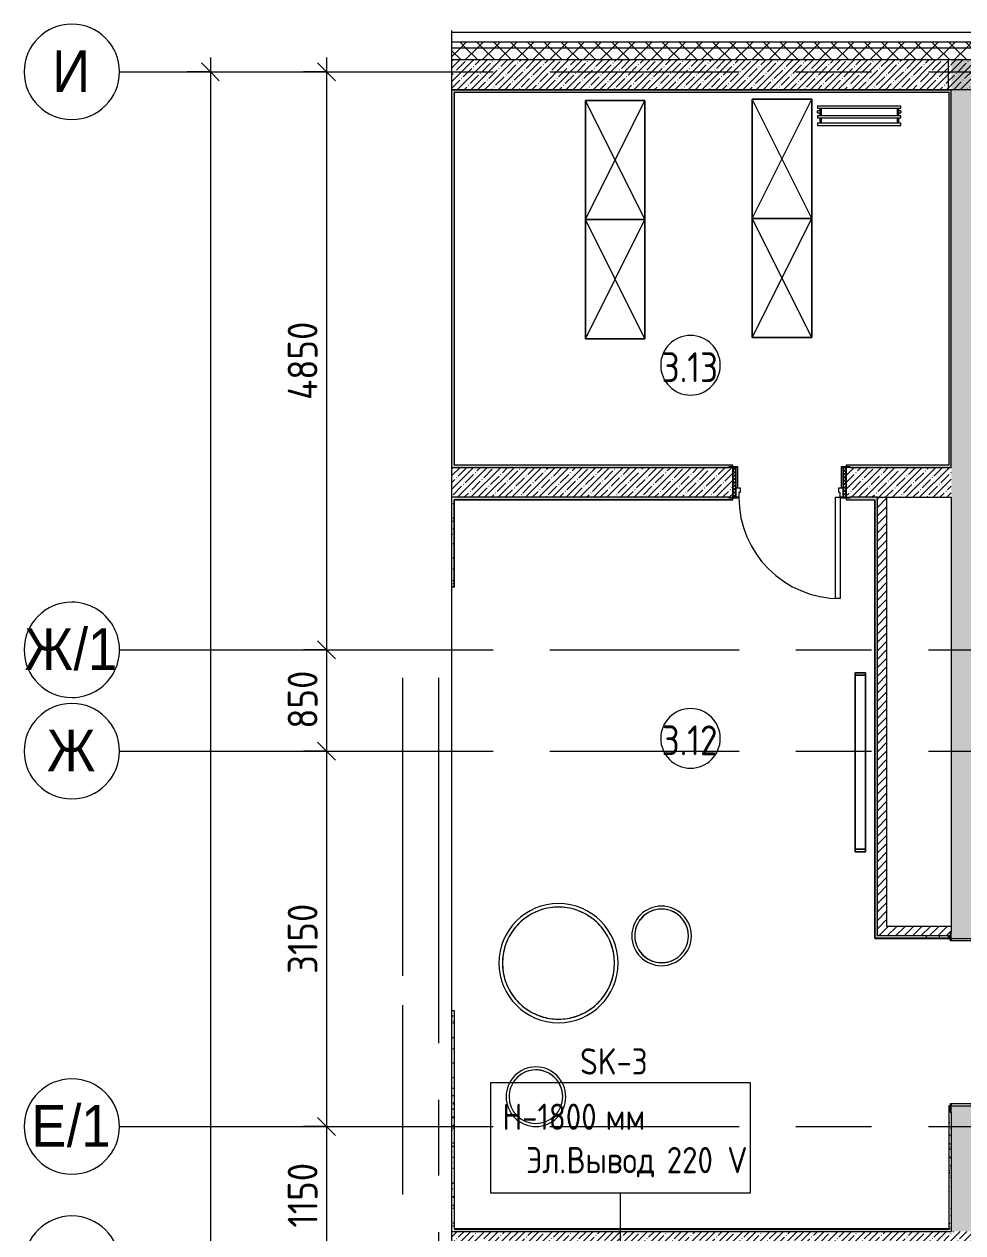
# Model space of a CAD drawing. Header units: millimetres. Extents: x 81382 to 274764, y -8553 to 29000.
# Drawn here: x 81382 to 89257, y 17258 to 27400 of the extents above; entities that cross this region are included whole.
import ezdxf

# ---------------------------------------------------------------- set-up
doc = ezdxf.new("R2010")
doc.units = ezdxf.units.MM
doc.linetypes.add('Осевая', pattern=[3175, 635, -476.25, 1587.5, -476.25])
for name, color, linetype, lineweight in [('A-ANNO-DIMS', 7, 'Continuous', 9), ('A-ANNO-DIMS-100', 7, 'Continuous', 9), ('A-AREA-IDEN', 7, 'Continuous', 9), ('A-DETL-GENF', 7, 'Continuous', 9), ('A-DOOR', 7, 'Continuous', 9), ('A-DOOR-1', 7, 'Continuous', 13), ('A-DOOR-FRAM', 7, 'Continuous', 13), ('A-DOOR-FRAM-1', 7, 'Continuous', 9), ('A-WALL', 7, 'Continuous', 9), ('E-ELEC-FIXT-IDEN', 7, 'Continuous', 9), ('I-FURN', 7, 'Continuous', 9), ('I-WALL', 7, 'Continuous', 9), ('M-EQPM', 7, 'Continuous', 9), ('Оси', 7, 'Continuous', 9), ('Оси-1', 7, 'Continuous', 20), ('Оси-2', 7, 'Осевая', 9)]:
    doc.layers.add(name, color=color, linetype=linetype, lineweight=lineweight)
for name, color, linetype, lineweight, true_color in [('A-WALL-1', 7, 'Continuous', 9, 0x3c3c3c), ('A-WALL-FNSH-1', 7, 'Continuous', 9, 0x3c3c3c), ('I-FURN-1', 7, 'Continuous', 9, 0xf0f0f0)]:
    doc.layers.add(name, color=color, linetype=linetype, lineweight=lineweight, true_color=true_color)
doc.styles.add('Arial', font='arial.ttf', dxfattribs={"width": 0.9, "height": 350})
doc.styles.add('GOST Common', font='GOST_Common.ttf', dxfattribs={"width": 0.9, "height": 250})
doc.styles.add('GOST Common_1', font='GOST_Common.ttf', dxfattribs={"width": 0.9, "height": 220})
doc.styles.add('ISOCPEUR', font='isocpeur.ttf', dxfattribs={"width": 0.9, "height": 250})
doc.dimstyles.new('ISO-2_5_0_9К_БОЛЬШОЙ', dxfattribs={"dimscale": 304.8, "dimtxt": 248.995294, "dimasz": 0.492126, "dimexe": 0.393701, "dimexo": 0.984252, "dimgap": 0, "dimtad": 1, "dimdec": 0, "dimrnd": 10, "dimzin": 0, "dimdsep": 46, "dimtxsty": 'ISOCPEUR', "dimblk1": 'OBLIQUE', "dimblk2": 'OBLIQUE', "dimsah": 1, "dimcen": 0.09, "dimdle": 0.393701, "dimazin": 0, "dimtfac": 1, "dimtdec": 4, "dimtix": 1, "dimtmove": 0, "dimatfit": 3, "dimfxl": 1, "dimtvp": 1, "dimtolj": 1, "dimtzin": 0, "dimarcsym": 2})
pattern_1 = [(45, (0, 0), (-70.71068, 70.71068), []), (135, (0, 0), (-70.71068, -70.71068), [])]
pattern_2 = [(45, (0, 0), (-57.024626, 57.024626), []), (45, (57.025, 0), (-57.024626, 57.024626), [100.806, -20.161, 3.353, -16.808])]
pattern_3 = [(45, (0, 0), (-35.35534, 35.35534), [])]
pattern_4 = [(0, (0, 0), (121.92, 30.48), [10.058, -81.382, 10.058, -81.382, -487.68]), (0, (0, 0), (121.92, 30.48), [-182.88, 10.058, -172.822, 10.058, -81.382, -213.36]), (0, (0, 0), (121.92, 30.48), [-457.2, 10.058, -50.902, 10.058, -142.342]), (120, (45.72, 15.24), (-87.356454, 90.345817), [10.058, -81.382, 10.058, -81.382, -487.68]), (120, (45.72, 15.24), (-87.356454, 90.345817), [-182.88, 10.058, -172.822, 10.058, -81.382, -213.36]), (120, (45.72, 15.24), (-87.356454, 90.345817), [-457.2, 10.058, -50.902, 10.058, -142.342]), (240, (60.96, 76.2), (-34.563546, -120.825817), [10.058, -81.382, 10.058, -81.382, -487.68]), (240, (60.96, 76.2), (-34.563546, -120.825817), [-182.88, 10.058, -172.822, 10.058, -81.382, -213.36]), (240, (60.96, 76.2), (-34.563546, -120.825817), [-457.2, 10.058, -50.902, 10.058, -142.342])]

# ---------------------------------------------------------------- blocks, each defined once
blk = doc.blocks.new('110_Дверь_СКБ_2Ст - Д-1_л_Лестничная клетка EIS60 2-32359692-План размещения напольных электротехнических лючков и розеток 3 этажа в осях 23-33')
at = {"layer": 'A-DOOR'}
for centre, radius, start, end in [((662.5, 125), 900, 90, 180), ((-637.5, 125), 400, 360, 90)]:
    blk.add_arc(centre, radius, start, end, dxfattribs=at)
at = {"layer": 'A-DOOR-1'}
for p, q in [((662.5, 1025), (612.5, 1025)), ((612.5, 1025), (612.5, 125)), ((662.5, 125), (662.5, 1025)), ((-637.5, 525), (-637.5, 125)), ((-587.5, 525), (-637.5, 525)), ((-587.5, 125), (-587.5, 525)), ((-637.5, 125), (-587.5, 125)), ((612.5, 125), (662.5, 125))]:
    blk.add_line(p, q, dxfattribs=at)
at = {"layer": 'A-DOOR-FRAM'}
for p, q in [((-672.5, 133), (-742.5, 133)), ((-742.5, 133), (-742.5, 125)), ((-742.5, 125), (-672.5, 125)), ((-637.5, 125), (-687.5, 125)), ((-687.5, 125), (-687.5, 45)), ((-672.5, 125), (-672.5, 133)), ((-637.5, 75), (-637.5, 125)), ((662.5, 125), (662.5, 75)), ((712.5, 125), (662.5, 125)), ((767.5, 133), (697.5, 133)), ((697.5, 133), (697.5, 125)), ((697.5, 125), (767.5, 125)), ((712.5, 45), (712.5, 125)), ((767.5, 125), (767.5, 133)), ((-687.5, 45), (-627.5, 45)), ((-672.5, 45), (-687.5, 45)), ((-687.5, 45), (-687.5, -125)), ((-672.5, -125), (-672.5, 45)), ((-627.5, 75), (-637.5, 75)), ((-627.5, 45), (-627.5, 75)), ((662.5, 75), (652.5, 75)), ((652.5, 75), (652.5, 45)), ((652.5, 45), (712.5, 45)), ((712.5, 45), (697.5, 45)), ((697.5, 45), (697.5, -125)), ((712.5, -125), (712.5, 45)), ((-672.5, -125), (-742.5, -125)), ((-742.5, -125), (-742.5, -133)), ((-742.5, -133), (-672.5, -133)), ((-687.5, -125), (-672.5, -125)), ((-672.5, -133), (-672.5, -125)), ((697.5, -125), (712.5, -125)), ((767.5, -125), (697.5, -125)), ((697.5, -125), (697.5, -133)), ((697.5, -133), (767.5, -133)), ((767.5, -133), (767.5, -125))]:
    blk.add_line(p, q, dxfattribs=at)
blk = doc.blocks.new('ПУФ1 - 1_53а-27000916-План размещения напольных электротехнических лючков и розеток 3 этажа в осях 23-33')
at = {"layer": 'I-FURN-1'}
for radius, start, end in [(250, 360, 180), (250, 0, 180), (225, 360, 141.0212), (225, 102.8571, 141.0212), (225, 51.4286, 102.8571), (225, 141.4286, 180), (225, 141.4286, 154.2857), (225, 0, 51.4286), (250, 180, 360), (225, 167.1429, 180), (225, 180, 301.0917), (225, 180, 231.4286), (225, 154.2857, 167.1429), (225, 301.3363, 360), (225, 301.3363, 360), (250, 180, 360), (225, 231.4286, 301.0917)]:
    blk.add_arc((0, 0), radius, start, end, dxfattribs=at)
blk = doc.blocks.new('ПУФ1 - 1_53б-32041660-План размещения напольных электротехнических лючков и розеток 3 этажа в осях 23-33')
at = {"layer": 'I-FURN-1'}
for radius, start, end in [(250, 360, 180), (250, 0, 180), (225, 360, 141.0212), (225, 51.4286, 141.0212), (225, 141.4286, 180), (225, 141.4286, 180), (225, 25.7143, 51.4286), (250, 180, 360), (225, 180, 360), (225, 180, 360), (225, 0, 25.7143), (250, 180, 360)]:
    blk.add_arc((0, 0), radius, start, end, dxfattribs=at)
blk = doc.blocks.new('Шкаф параметрический - 1_239-26543841-План размещения напольных электротехнических лючков и розеток 3 этажа в осях 23-33')
at = {"layer": 'I-FURN-1'}
for p, q in [((0, 0), (1000, 500)), ((0, 500), (1000, 0)), ((1000, 500), (0, 500)), ((0, 500), (0, 0)), ((0, 0), (0, 500)), ((0, 500), (1000, 500)), ((1000, 0), (1000, 500)), ((1000, 500), (1000, 0)), ((0, 0), (1000, 0)), ((1000, 0), (0, 0))]:
    blk.add_line(p, q, dxfattribs=at)
blk = doc.blocks.new('Зеркало обычное - 1_24а-26543855-План размещения напольных электротехнических лючков и розеток 3 этажа в осях 23-33')
at = {"layer": 'I-FURN'}
h = blk.add_hatch(dxfattribs=at)
h.set_pattern_fill('FP_38', color=256, style=0, pattern_type=2)
h.set_pattern_definition([(45, (50, 50), (-200, 0), [141.42, -141.42]), (45, (100, 50), (-200, 0), [70.71, -212.132]), (45, (50, 100), (-200, 0), [70.71, -212.132])])
h.paths.add_polyline_path([(-730, -26), (730, -26), (730, 60), (-730, 60)])
at = {"layer": 'I-FURN-1'}
for p, q in [((750, 60), (-750, 60)), ((-750, 60), (-750, -26)), ((-750, -26), (-750, 60)), ((-750, 60), (-730, 60)), ((730, 60), (-730, 60)), ((-730, 60), (-730, -26)), ((-730, -26), (-730, 60)), ((-730, 60), (730, 60)), ((-730, 60), (730, 60)), ((730, 60), (-730, 60)), ((-730, 60), (730, 60)), ((-730, -26), (-730, 60)), ((-730, -26), (-730, 60)), ((730, -26), (730, 60)), ((730, 60), (730, -26)), ((730, 60), (750, 60)), ((730, 60), (730, -26)), ((730, -26), (730, 60)), ((750, -26), (750, 60)), ((750, 60), (750, -26)), ((-750, -26), (750, -26)), ((-730, -26), (-750, -26)), ((-730, -26), (730, -26)), ((730, -26), (-730, -26)), ((730, -26), (-730, -26)), ((-730, -26), (730, -26)), ((730, -26), (-730, -26)), ((750, -26), (730, -26))]:
    blk.add_line(p, q, dxfattribs=at)
blk = doc.blocks.new('radiator_prado_classic_z_tip_30_po exemplyaru - Classic Z Тип 30-500-30677900-План размещения напольных электротехнических лючков и розеток 3 этажа в осях 23-33')
at = {"layer": 'M-EQPM'}
for p, q in [((0, 228), (0, 210)), ((700, 228), (0, 228)), ((0, 210), (700, 210)), ((17, 210), (17, 164)), ((32, 164), (32, 210)), ((667, 210), (667, 164)), ((682, 164), (682, 210)), ((700, 210), (700, 228)), ((700, 164), (0, 164)), ((0, 164), (0, 146)), ((0, 146), (700, 146)), ((17, 121), (0, 121)), ((17, 121), (0, 121)), ((0, 121), (0, 121)), ((0, 106), (0, 121)), ((0, 121), (0, 121)), ((0, 106), (17, 106)), ((0, 107), (0, 106)), ((0, 107), (0, 107)), ((0, 106), (17, 106)), ((17, 146), (17, 121)), ((17, 106), (17, 82)), ((32, 82), (32, 146)), ((667, 146), (667, 82)), ((682, 121), (682, 146)), ((700, 121), (682, 121)), ((700, 121), (682, 121)), ((682, 82), (682, 106)), ((682, 106), (700, 106)), ((682, 106), (700, 106)), ((700, 146), (700, 164)), ((700, 121), (700, 106)), ((700, 121), (700, 121)), ((700, 121), (700, 121)), ((700, 121), (700, 121)), ((700, 106), (700, 107)), ((700, 107), (700, 106)), ((700, 106), (700, 107)), ((700, 82), (0, 82)), ((0, 82), (0, 64)), ((700, 64), (0, 64)), ((700, 64), (700, 82))]:
    blk.add_line(p, q, dxfattribs=at)
for points, knots in [([(25, 114), (25, 114), (24, 115), (22, 117), (22, 117), (21, 118), (21, 118), (20, 119), (20, 119), (20, 119), (20, 119), (19, 120), (19, 120), (19, 120), (19, 120), (18, 121), (18, 121), (18, 121), (18, 121), (18, 121), (18, 121), (17, 121), (17, 121)], [0, 0, 0, 0, 0.142857, 0.285714, 0.357143, 0.392857, 0.428571, 0.464286, 0.5, 0.535714, 0.571429, 0.607143, 0.642857, 0.678571, 0.714286, 0.75, 0.785714, 0.821429, 0.857143, 0.892857, 0.928571, 1, 1, 1, 1]), ([(17, 106), (17, 106), (18, 107), (18, 107), (18, 107), (18, 107), (18, 107), (18, 107), (19, 108), (19, 108), (19, 108), (19, 108), (20, 109), (20, 109), (20, 109), (21, 110), (21, 110), (22, 111), (22, 111), (24, 113), (25, 114), (25, 114)], [0, 0, 0, 0, 0.071429, 0.107143, 0.142857, 0.178571, 0.214286, 0.25, 0.285714, 0.321429, 0.357143, 0.392857, 0.428571, 0.464286, 0.5, 0.571429, 0.607143, 0.642857, 0.714286, 0.857143, 1, 1, 1, 1]), ([(675, 114), (675, 114), (676, 115), (678, 117), (678, 117), (679, 118), (679, 118), (680, 119), (680, 119), (680, 119), (680, 119), (681, 120), (681, 120), (681, 120), (681, 120), (682, 121), (682, 121), (682, 121), (682, 121), (682, 121), (682, 121), (682, 121), (682, 121)], [0, 0, 0, 0, 0.142857, 0.285714, 0.357143, 0.392857, 0.428571, 0.464286, 0.5, 0.535714, 0.571429, 0.607143, 0.642857, 0.678571, 0.714286, 0.75, 0.785714, 0.821429, 0.857143, 0.892857, 0.928571, 1, 1, 1, 1]), ([(682, 106), (682, 106), (682, 107), (682, 107), (682, 107), (682, 107), (682, 107), (682, 107), (681, 108), (681, 108), (681, 108), (681, 108), (680, 109), (680, 109), (680, 109), (679, 110), (679, 110), (678, 111), (678, 111), (676, 113), (675, 114), (675, 114)], [0, 0, 0, 0, 0.071429, 0.107143, 0.142857, 0.178571, 0.214286, 0.25, 0.285714, 0.321429, 0.357143, 0.392857, 0.428571, 0.464286, 0.5, 0.571429, 0.607143, 0.642857, 0.714286, 0.857143, 1, 1, 1, 1])]:
    blk.add_open_spline(points, degree=3, knots=knots, dxfattribs=at)
blk = doc.blocks.new('110_Дверь_СКБ_1Ст_Внутренняя1 - Д-8а 950x2100h _книгохранилище_ огнестойкая дверь_-32656878-План размещения напольных электротехнических лючков и розеток 3 этажа в осях 23-33')
at = {"layer": 'A-DOOR'}
h = blk.add_hatch(dxfattribs=at)
h.set_pattern_fill('FP_63', color=256, style=0, pattern_type=2)
h.set_pattern_definition([(225, (1826.41, -189.685), (-14.14214, 14.14214), []), (135, (1826.41, -189.685), (14.14214, 14.14214), [])])
h.paths.add_polyline_path([(487.5, -125), (487.5, 125), (462.5, 125), (462.5, -125)])
at = {"layer": 'A-DOOR-FRAM-1'}
h = blk.add_hatch(dxfattribs=at)
h.set_pattern_fill('FP_64', color=256, style=0, pattern_type=2)
h.set_pattern_definition([(315, (-296.384, -189.685), (-14.1421, -14.1421), []), (225, (-296.384, -189.685), (-14.1421, 14.1421), [])])
h.paths.add_polyline_path([(-437.5, -125), (-437.5, 125), (-462.5, 125), (-462.5, -125)])
at = {"layer": 'A-DOOR'}
blk.add_arc((437.5, -125), 850, 180, 270, dxfattribs=at)
at = {"layer": 'A-DOOR-1'}
for p, q in [((397.5, -125), (437.5, -125)), ((397.5, -975), (397.5, -125)), ((437.5, -125), (437.5, -975)), ((437.5, -975), (397.5, -975))]:
    blk.add_line(p, q, dxfattribs=at)
at = {"layer": 'A-DOOR-FRAM'}
for p, q in [((-492.5, 133), (-422.5, 133)), ((-492.5, 125), (-492.5, 133)), ((-422.5, 125), (-492.5, 125)), ((-462.5, 125), (-437.5, 125)), ((-462.5, -125), (-462.5, 125)), ((-437.5, 125), (-437.5, -125)), ((-437.5, 125), (-422.5, 125)), ((-437.5, -45), (-437.5, 125)), ((-422.5, 133), (-422.5, 125)), ((-422.5, 125), (-422.5, -45)), ((447.5, 125), (447.5, 133)), ((447.5, 133), (517.5, 133)), ((447.5, -45), (447.5, 125)), ((447.5, 125), (462.5, 125)), ((517.5, 125), (447.5, 125)), ((462.5, -125), (462.5, 125)), ((462.5, 125), (487.5, 125)), ((462.5, 125), (462.5, -45)), ((487.5, 125), (487.5, -125)), ((517.5, 133), (517.5, 125)), ((-437.5, -45), (-402.5, -45)), ((-437.5, -125), (-437.5, -45)), ((-422.5, -45), (-437.5, -45)), ((-412.5, -85), (-412.5, -125)), ((-402.5, -85), (-412.5, -85)), ((-402.5, -45), (-402.5, -85)), ((427.5, -45), (462.5, -45)), ((427.5, -85), (427.5, -45)), ((437.5, -85), (427.5, -85)), ((437.5, -125), (437.5, -85)), ((462.5, -45), (447.5, -45)), ((462.5, -45), (462.5, -125)), ((-492.5, -125), (-422.5, -125)), ((-492.5, -133), (-492.5, -125)), ((-422.5, -133), (-492.5, -133)), ((-437.5, -125), (-462.5, -125)), ((-437.5, -124), (-422.5, -124)), ((-437.5, -125), (-437.5, -124)), ((-412.5, -125), (-437.5, -125)), ((-422.5, -125), (-437.5, -125)), ((-422.5, -124), (-422.5, -125)), ((-422.5, -125), (-422.5, -133)), ((462.5, -125), (437.5, -125)), ((447.5, -125), (447.5, -124)), ((447.5, -124), (462.5, -124)), ((462.5, -125), (447.5, -125)), ((447.5, -133), (447.5, -125)), ((447.5, -125), (517.5, -125)), ((517.5, -133), (447.5, -133)), ((462.5, -124), (462.5, -125)), ((487.5, -125), (462.5, -125)), ((517.5, -125), (517.5, -133))]:
    blk.add_line(p, q, dxfattribs=at)
blk = doc.blocks.new('ПУФ2 - 1_52а-32356763-План размещения напольных электротехнических лючков и розеток 3 этажа в осях 23-33')
at = {"layer": 'I-FURN-1'}
for radius, start, end in [(500, 360, 180), (500, 0, 180), (470, 360, 180), (470, 117, 126), (470, 108, 117), (470, 99, 108), (470, 90, 99), (470, 81, 90), (470, 72, 81), (470, 63, 72), (470, 54, 63), (470, 135, 144), (470, 126, 135), (470, 45, 54), (470, 36, 45), (470, 153, 162), (470, 144, 153), (470, 27, 36), (470, 18, 27), (470, 162, 180), (470, 9, 18), (500, 180, 360), (470, 180, 360), (470, 180, 189), (470, 0, 9), (470, 351, 360), (500, 180, 360), (470, 189, 198), (470, 342, 351), (470, 198, 207), (470, 324, 342), (470, 207, 216), (470, 216, 225), (470, 315, 324), (470, 225, 234), (470, 234, 243), (470, 297, 306), (470, 306, 315), (470, 243, 261), (470, 261, 270), (470, 270, 288), (470, 288, 297)]:
    blk.add_arc((0, 0), radius, start, end, dxfattribs=at)
blk = doc.blocks.new('DET_L_Линия разрыва - М100-30674062-План размещения напольных электротехнических лючков и розеток 3 этажа в осях 23-33')
at = {"layer": 'A-DETL-GENF'}
blk.add_line((13519, 0), (35, 0), dxfattribs=at)
blk = doc.blocks.new('Ось сетки - D8-29747960-План размещения напольных электротехнических лючков и розеток 3 этажа в осях 23-33')
at = {"layer": 'Оси-1'}
for start, end in [(360, 180), (180, 360)]:
    blk.add_arc((0, 0), 4, start, end, dxfattribs=at)
blk = doc.blocks.new('Марка_Помещения - Номер-25198446-План размещения напольных электротехнических лючков и розеток 3 этажа в осях 23-33')
at = {"layer": 'A-AREA-IDEN'}
for start, end in [(360, 180), (180, 360)]:
    blk.add_arc((0, 0), 2.5, start, end, dxfattribs=at)
blk = doc.blocks.new('DIMBLOCK22-План размещения напольных электротехнических лючков и розеток 3 этажа в осях 23-33')
at = {"layer": 'A-ANNO-DIMS-100'}
for p, q in [((83919, 27120), (83919, 22150)), ((83725, 27000), (84039, 27000)), ((83919, 27000), (83725, 27000)), ((83725, 22150), (84039, 22150)), ((83919, 22150), (83725, 22150))]:
    blk.add_line(p, q, dxfattribs=at)
at = {"layer": 'A-ANNO-DIMS-100', "lineweight": 20}
for p, q in [((83919, 27000), (83844, 27075)), ((83919, 27000), (83994, 26925)), ((83919, 22150), (83844, 22225)), ((83919, 22150), (83994, 22075))]:
    blk.add_line(p, q, dxfattribs=at)
at = {"layer": 'A-ANNO-DIMS-100', "color": 0, "insert": (83593, 24247), "char_height": 250, "width": 787.21, "attachment_point": 1, "rotation": 90, "line_spacing_factor": 1.149209, "style": 'ISOCPEUR'}
blk.add_mtext('4850', dxfattribs=at)
blk = doc.blocks.new('_Oblique')
at = {"color": 0, "linetype": 'ByBlock', "lineweight": -2}
blk.add_line((-0.5, -0.5), (0.5, 0.5), dxfattribs=at)
blk = doc.blocks.new('DIMBLOCK23-План размещения напольных электротехнических лючков и розеток 3 этажа в осях 23-33')
at = {"layer": 'A-ANNO-DIMS-100', "lineweight": 20}
for p, q in [((83919, 22150), (83844, 22225)), ((83919, 22150), (83994, 22075)), ((83919, 21300), (83844, 21375)), ((83919, 21300), (83994, 21225))]:
    blk.add_line(p, q, dxfattribs=at)
at = {"layer": 'A-ANNO-DIMS-100'}
for p, q in [((83725, 22150), (84039, 22150)), ((83919, 22150), (83725, 22150)), ((83919, 22150), (83919, 21300)), ((83725, 21300), (84039, 21300)), ((83919, 21300), (83725, 21300))]:
    blk.add_line(p, q, dxfattribs=at)
at = {"layer": 'A-ANNO-DIMS-100', "color": 0, "insert": (83593, 21488), "char_height": 250, "width": 568.86, "attachment_point": 1, "rotation": 90, "line_spacing_factor": 1.149209, "style": 'ISOCPEUR'}
blk.add_mtext('850', dxfattribs=at)
blk = doc.blocks.new('DIMBLOCK24-План размещения напольных электротехнических лючков и розеток 3 этажа в осях 23-33')
at = {"layer": 'A-ANNO-DIMS-100'}
for p, q in [((83725, 21300), (84039, 21300)), ((83919, 21300), (83725, 21300)), ((83919, 21300), (83919, 18150)), ((83725, 18150), (84039, 18150)), ((83919, 18150), (83725, 18150))]:
    blk.add_line(p, q, dxfattribs=at)
at = {"layer": 'A-ANNO-DIMS-100', "lineweight": 20}
for p, q in [((83919, 21300), (83844, 21375)), ((83919, 21300), (83994, 21225)), ((83919, 18150), (83844, 18225)), ((83919, 18150), (83994, 18075))]:
    blk.add_line(p, q, dxfattribs=at)
at = {"layer": 'A-ANNO-DIMS-100', "color": 0, "insert": (83593, 19431), "char_height": 250, "width": 706.76, "attachment_point": 1, "rotation": 90, "line_spacing_factor": 1.149209, "style": 'ISOCPEUR'}
blk.add_mtext('3150', dxfattribs=at)
blk = doc.blocks.new('DIMBLOCK25-План размещения напольных электротехнических лючков и розеток 3 этажа в осях 23-33')
at = {"layer": 'A-ANNO-DIMS-100', "lineweight": 20}
for p, q in [((83919, 18150), (83844, 18225)), ((83919, 18150), (83994, 18075)), ((83919, 17000), (83844, 17075)), ((83919, 17000), (83994, 16925))]:
    blk.add_line(p, q, dxfattribs=at)
at = {"layer": 'A-ANNO-DIMS-100'}
for p, q in [((83725, 18150), (84039, 18150)), ((83919, 18150), (83725, 18150)), ((83919, 18150), (83919, 17000)), ((83725, 17000), (84039, 17000)), ((83919, 17000), (83725, 17000))]:
    blk.add_line(p, q, dxfattribs=at)
at = {"layer": 'A-ANNO-DIMS-100', "color": 0, "insert": (83593, 17302), "char_height": 250, "width": 655.05, "attachment_point": 1, "rotation": 90, "line_spacing_factor": 1.149209, "style": 'ISOCPEUR'}
blk.add_mtext('1150', dxfattribs=at)
blk = doc.blocks.new('DIMBLOCK34-План размещения напольных электротехнических лючков и розеток 3 этажа в осях 23-33')
at = {"layer": 'A-ANNO-DIMS-100'}
for p, q in [((82944, 27120), (82944, -120)), ((82750, 27000), (83064, 27000)), ((82944, 27000), (82750, 27000)), ((82750, 0), (83064, 0)), ((82944, 0), (82750, 0))]:
    blk.add_line(p, q, dxfattribs=at)
at = {"layer": 'A-ANNO-DIMS-100', "lineweight": 20}
for p, q in [((82944, 27000), (82869, 27075)), ((82944, 27000), (83019, 26925)), ((82944, 0), (82869, 75)), ((82944, 0), (83019, -75))]:
    blk.add_line(p, q, dxfattribs=at)
at = {"layer": 'A-ANNO-DIMS-100', "color": 0, "insert": (82618, 13105), "char_height": 250, "width": 948.1, "attachment_point": 1, "rotation": 90, "line_spacing_factor": 1.149209, "style": 'ISOCPEUR'}
blk.add_mtext('27000', dxfattribs=at)

msp = doc.modelspace()

# ---------------------------------------------------------------- hatches: boundary and pattern name
at = {"layer": 'A-WALL'}
h = msp.add_hatch(dxfattribs=at)
h.set_pattern_fill('FP_1', color=256, style=0, pattern_type=2)
h.set_pattern_definition(pattern_1)
h.paths.add_polyline_path([(93160, 27200), (93210, 27200), (93210, 27250), (84970.7, 27250), (84970.7, 27200), (92182.3, 27200)])
h = msp.add_hatch(dxfattribs=at)
h.set_pattern_fill('FP_1', color=256, style=0, pattern_type=2)
h.set_pattern_definition(pattern_1)
h.paths.add_polyline_path([(93060, 27100), (93160, 27100), (93160, 27200), (84970.7, 27200), (84970.7, 27100), (92182.3, 27100)])
at = {"layer": 'I-WALL'}
h = msp.add_hatch(dxfattribs=at)
h.set_pattern_fill('FP_4', color=256, style=0, pattern_type=2)
h.set_pattern_definition(pattern_2)
h.paths.add_polyline_path([(89140, 26850), (89160, 26850), (89160, 27100), (84970.7, 27100), (84970.7, 26850), (89002.5, 26850)])
h = msp.add_hatch(dxfattribs=at)
h.set_pattern_fill('FP_4', color=256, style=0, pattern_type=2)
h.set_pattern_definition(pattern_2)
h.paths.add_polyline_path([(92790, 26850), (92810, 26850), (92810, 27100), (89135, 27100), (89135, 26850), (92789, 26850)])
h = msp.add_hatch(dxfattribs=at)
h.set_pattern_fill('FP_4', color=256, style=0, pattern_type=2)
h.set_pattern_definition(pattern_2)
h.paths.add_polyline_path([(89160, 17270), (89410, 17270), (89410, 18325), (89160, 18325), (89160, 18041.7)])
h.paths.add_polyline_path([(89410, 19725), (89410, 27100), (89160, 27100), (89160, 19725), (89360, 19725)])
h = msp.add_hatch(dxfattribs=at)
h.set_pattern_fill('FP_35', color=256, style=0, pattern_type=2)
h.set_pattern_definition(pattern_4)
h.paths.add_polyline_path([(89140, 26830), (89140, 26850), (84970.7, 26849.3), (84970.7, 26830), (89002.5, 26830)])
h = msp.add_hatch(dxfattribs=at)
h.set_pattern_fill('FP_35', color=256, style=0, pattern_type=2)
h.set_pattern_definition(pattern_4)
h.paths.add_polyline_path([(84990, 23680), (84990, 26830), (84970.7, 26830), (84970.7, 23680)])
h = msp.add_hatch(dxfattribs=at)
h.set_pattern_fill('FP_35', color=256, style=0, pattern_type=2)
h.set_pattern_definition(pattern_4)
h.paths.add_polyline_path([(89160, 23680), (89160, 26850), (89140, 26850), (89140, 23680)])
h = msp.add_hatch(dxfattribs=at)
h.set_pattern_fill('FP_4', color=256, style=0, pattern_type=2)
h.set_pattern_definition(pattern_2)
h.paths.add_polyline_path([(89160, 23430), (89160, 23680), (88278, 23680), (88278, 23430), (88620, 23430)])
h.paths.add_polyline_path([(87298, 23430), (87328, 23430), (87328, 23680), (84970.7, 23680), (84970.7, 23430), (87094.6, 23430)])
h = msp.add_hatch(dxfattribs=at)
h.set_pattern_fill('FP_35', color=256, style=0, pattern_type=2)
h.set_pattern_definition(pattern_4)
h.paths.add_polyline_path([(89140, 23680), (89140, 23700), (88278, 23700), (88278, 23688), (88308, 23688), (88308, 23680), (88366.5, 23680)])
h.paths.add_polyline_path([(87094.6, 23680), (87298, 23680), (87298, 23688), (87328, 23688), (87328, 23700), (84990, 23700), (84990, 23680)])
h = msp.add_hatch(dxfattribs=at)
h.set_pattern_fill('FP_35', color=256, style=0, pattern_type=2)
h.set_pattern_definition(pattern_4)
h.paths.add_polyline_path([(84990, 22680), (84990, 23430), (84970.7, 23429.3), (84970.7, 22680)])
h = msp.add_hatch(dxfattribs=at)
h.set_pattern_fill('FP_35', color=256, style=0, pattern_type=2)
h.set_pattern_definition(pattern_4)
h.paths.add_polyline_path([(84991, 23410), (87328, 23410), (87328, 23422), (87298, 23422), (87298, 23430), (84990, 23430), (84990, 23410)])
h.paths.add_polyline_path([(88520, 23410), (88540, 23410), (88540, 23430), (88308, 23430), (88308, 23422), (88278, 23422), (88278, 23410), (88366.5, 23410)])
h = msp.add_hatch(dxfattribs=at)
h.set_pattern_fill('FP_5', color=256, style=0, pattern_type=2)
h.set_pattern_definition(pattern_3)
h.paths.add_polyline_path([(88620, 19750), (88620, 23430), (88540, 23430), (88540, 19750)])
h = msp.add_hatch(dxfattribs=at)
h.set_pattern_fill('FP_35', color=256, style=0, pattern_type=2)
h.set_pattern_definition(pattern_4)
h.paths.add_polyline_path([(88540, 19730), (88540, 23410), (88520, 23409), (88520, 19730)])
h = msp.add_hatch(dxfattribs=at)
h.set_pattern_fill('FP_5', color=256, style=0, pattern_type=2)
h.set_pattern_definition(pattern_3)
h.paths.add_polyline_path([(88620, 19750), (89152, 19750), (89152, 19780), (89160, 19780), (89160, 19830), (88620, 19830)])
h = msp.add_hatch(dxfattribs=at)
h.set_pattern_fill('FP_35', color=256, style=0, pattern_type=2)
h.set_pattern_definition(pattern_4)
h.paths.add_polyline_path([(89152, 19730), (89152, 19750), (88540, 19750), (88540, 19730)])
h = msp.add_hatch(dxfattribs=at)
h.set_pattern_fill('FP_35', color=256, style=0, pattern_type=2)
h.set_pattern_definition(pattern_4)
h.paths.add_polyline_path([(89160, 17270), (89158.9, 18270), (89152, 18270), (89152, 18325), (89140, 18325), (89140, 17270)])
h.paths.add_polyline_path([(89152, 19725), (89152, 19750), (89140, 19750), (89140, 19725)])
h = msp.add_hatch(dxfattribs=at)
h.set_pattern_fill('FP_35', color=256, style=0, pattern_type=2)
h.set_pattern_definition(pattern_4)
h.paths.add_polyline_path([(84990, 17270), (84990, 19120), (84970.7, 19120), (84970.7, 17270)])
h = msp.add_hatch(dxfattribs=at)
h.set_pattern_fill('FP_4', color=256, style=0, pattern_type=2)
h.set_pattern_definition(pattern_2)
h.paths.add_polyline_path([(86270, 17050), (86490, 17050), (86490, 17270), (84970.7, 17270), (84970.7, 17050), (85822.7, 17050)])
h = msp.add_hatch(dxfattribs=at)
h.set_pattern_fill('FP_35', color=256, style=0, pattern_type=2)
h.set_pattern_definition(pattern_4)
h.paths.add_polyline_path([(89140, 17270), (89139, 17290), (84990, 17290), (84990, 17270), (87094.6, 17270)])
h = msp.add_hatch(dxfattribs=at)
h.set_pattern_fill('FP_4', color=256, style=0, pattern_type=2)
h.set_pattern_definition(pattern_2)
h.paths.add_polyline_path([(92810, 17050), (92810, 17270), (86490, 17270), (86490, 17050), (92790, 17050)])

# ---------------------------------------------------------------- linework, layer by layer
at = {"layer": 'A-WALL'}
for p, q in [((93290, 27330), (84970.7, 27330)), ((93210, 27250), (84970.7, 27250)), ((93160, 27200), (84970.7, 27200)), ((84990, 26830), (89140, 26830)), ((84990, 26830), (84990, 23700)), ((89140, 26830), (89140, 23700)), ((84970.7, 23680), (87298, 23680)), ((88308, 23680), (89160, 23680)), ((87298, 23430), (84970.7, 23430)), ((88540, 23430), (88308, 23430)), ((88540, 19750), (88540, 23430)), ((84990, 22680), (84990, 23410)), ((87328, 23410), (84990, 23410)), ((88278, 23410), (88520, 23410)), ((88520, 19730), (88520, 23410)), ((89152, 19750), (88540, 19750)), ((89140, 19725), (89140, 19729)), ((84990, 19120), (84990, 17290)), ((89140, 18325), (89140, 17290)), ((89160, 18270), (89160, 17270)), ((84970.7, 17270), (89160, 17270)), ((84990, 17290), (89140, 17290))]:
    msp.add_line(p, q, dxfattribs=at)
at = {"layer": 'A-WALL-1'}
for p, q in [((93060, 27100), (84970.7, 27100)), ((89160, 27100), (84970.7, 27100)), ((92810, 27100), (89135, 27100)), ((89135, 27100), (89135, 26850)), ((84970.7, 26850), (89160, 26850)), ((92810, 26850), (84970.7, 26850)), ((89160, 26850), (89160, 26850)), ((89160, 23680), (89160, 26850)), ((87328, 23700), (84990, 23700)), ((87328, 23688), (87328, 23700)), ((89140, 23700), (88278, 23700)), ((88278, 23700), (88278, 23688)), ((88540, 23430), (89160, 23430)), ((88620, 19830), (88620, 23430)), ((89160, 23430), (89160, 19780)), ((87328, 23410), (87328, 23422)), ((88278, 23422), (88278, 23410)), ((84990, 22680), (84991, 22680)), ((89160, 19830), (88620, 19830)), ((89140, 19750), (89140, 19729)), ((89140, 19730), (89152, 19730)), ((89140, 19725), (89152, 19725)), ((84990, 19120), (84970.7, 19120)), ((89152, 18325), (89140, 18325))]:
    msp.add_line(p, q, dxfattribs=at)
at = {"layer": 'A-WALL-FNSH-1'}
for p, q in [((84991, 26829), (89139, 26829)), ((84991, 23701), (84991, 26829)), ((89139, 26829), (89139, 23701)), ((87328, 23701), (84991, 23701)), ((87328, 23700), (87328, 23701)), ((89139, 23701), (88278, 23701)), ((88278, 23701), (88278, 23700)), ((84991, 22679), (84991, 23409)), ((84991, 23409), (87328, 23409)), ((87328, 23409), (87328, 23410)), ((88278, 23410), (88278, 23409)), ((88278, 23409), (88519, 23409)), ((88519, 23409), (88519, 19729)), ((84990, 22680), (84970.7, 22680)), ((84970.7, 22679), (84991, 22679)), ((88519, 19729), (89139, 19729)), ((89140, 19730), (88520, 19730)), ((89139, 19729), (89139, 19725)), ((89139, 19725), (89140, 19725)), ((84991, 19121), (84970.7, 19121)), ((84991, 17291), (84991, 19121)), ((89139, 18325), (89139, 17291)), ((89140, 18325), (89139, 18325)), ((89139, 17291), (84991, 17291))]:
    msp.add_line(p, q, dxfattribs=at)
at = {"layer": 'E-ELEC-FIXT-IDEN'}
msp.add_line((86385, 16908.3), (86385, 17591.9), dxfattribs=at)
at = {"layer": 'E-ELEC-FIXT-IDEN', "flags": 128}
msp.add_lwpolyline([(85296.8, 18519.9), (87473.2, 18519.9), (87473.2, 17591.9), (85296.8, 17591.9)], close=True, dxfattribs=at)
at = {"layer": 'Оси'}
for p, q in [((82181.8, 27000), (84681.8, 27000)), ((82181.8, 22150), (84681.8, 22150)), ((84560, 19415.1), (84560, 21915.1)), ((84860, 19415.1), (84860, 21915.1)), ((82181.8, 21300), (84681.8, 21300)), ((82181.8, 18150), (84681.8, 18150))]:
    msp.add_line(p, q, dxfattribs=at)
at = {"layer": 'Оси-2'}
for p, q in [((84681.8, 27000), (90740, 27000)), ((84681.8, 22150), (90740, 22150)), ((84681.8, 21300), (122580, 21300)), ((84560, 593.7), (84560, 19415.1)), ((84860, 1863.7), (84860, 19415.1)), ((84681.8, 18150), (122730, 18150))]:
    msp.add_line(p, q, dxfattribs=at)

# ---------------------------------------------------------------- block references
at = {"layer": 'A-AREA-IDEN', "xscale": 99.99999999999993, "yscale": 99.99999999999993, "zscale": 99.99999999999993}
for p in [(86972.5, 24538.3), (86972.5, 21407.2)]:
    msp.add_blockref('Марка_Помещения - Номер-25198446-План размещения напольных электротехнических лючков и розеток 3 этажа в осях 23-33', p, dxfattribs=at)
at = {"layer": 'A-DETL-GENF', "rotation": 270.0000000000003}
msp.add_blockref('DET_L_Линия разрыва - М100-30674062-План размещения напольных электротехнических лючков и розеток 3 этажа в осях 23-33', (84970.7, 27380.8), dxfattribs=at)
at = {"layer": 'A-DOOR'}
msp.add_blockref('110_Дверь_СКБ_1Ст_Внутренняя1 - Д-8а 950x2100h _книгохранилище_ огнестойкая дверь_-32656878-План размещения напольных электротехнических лючков и розеток 3 этажа в осях 23-33', (87790.5, 23555), dxfattribs=at)
at = {"layer": 'A-DOOR', "rotation": 269.9999999999998}
msp.add_blockref('110_Дверь_СКБ_2Ст - Д-1_л_Лестничная клетка EIS60 2-32359692-План размещения напольных электротехнических лючков и розеток 3 этажа в осях 23-33', (89285, 19037.5), dxfattribs=at)
at = {"layer": 'I-FURN-1'}
for name, p, rotation in [('Шкаф параметрический - 1_239-26543841-План размещения напольных электротехнических лючков и розеток 3 этажа в осях 23-33', (86590.3, 25760.2), 89.99999999999719), ('Шкаф параметрический - 1_239-26543841-План размещения напольных электротехнических лючков и розеток 3 этажа в осях 23-33', (87990.3, 25769.7), 89.99999999999719), ('Шкаф параметрический - 1_239-26543841-План размещения напольных электротехнических лючков и розеток 3 этажа в осях 23-33', (86590.3, 24760.2), 89.99999999999719), ('Шкаф параметрический - 1_239-26543841-План размещения напольных электротехнических лючков и розеток 3 этажа в осях 23-33', (87990.3, 24769.7), 89.99999999999719), ('Зеркало обычное - 1_24а-26543855-План размещения напольных электротехнических лючков и розеток 3 этажа в осях 23-33', (88414.3, 21206.2), 90.00000000000017)]:
    msp.add_blockref(name, p, dxfattribs=dict(at, rotation=rotation))
for name, p in [('ПУФ2 - 1_52а-32356763-План размещения напольных электротехнических лючков и розеток 3 этажа в осях 23-33', (85864.7, 19521.3)), ('ПУФ1 - 1_53а-27000916-План размещения напольных электротехнических лючков и розеток 3 этажа в осях 23-33', (86729.5, 19750)), ('ПУФ1 - 1_53б-32041660-План размещения напольных электротехнических лючков и розеток 3 этажа в осях 23-33', (85675.1, 18400.4))]:
    msp.add_blockref(name, p, dxfattribs=at)
at = {"layer": 'M-EQPM', "rotation": 180}
msp.add_blockref('radiator_prado_classic_z_tip_30_po exemplyaru - Classic Z Тип 30-500-30677900-План размещения напольных электротехнических лючков и розеток 3 этажа в осях 23-33', (88738.2, 26778), dxfattribs=at)
at = {"layer": 'Оси-1', "xscale": 99.99999999999993, "yscale": 99.99999999999993, "zscale": 99.99999999999993}
for p, rotation in [((81781.8, 27000), 269.9999999999994), ((81781.8, 22150), 269.9999999999995), ((81781.8, 21300), 269.9999999999994), ((81781.8, 18150), 269.9999999999994), ((81781.8, 17000), 269.9999999999994)]:
    msp.add_blockref('Ось сетки - D8-29747960-План размещения напольных электротехнических лючков и розеток 3 этажа в осях 23-33', p, dxfattribs=dict(at, rotation=rotation))

# ---------------------------------------------------------------- texts
at = {"layer": 'A-AREA-IDEN', "char_height": 250, "width": 606.076, "attachment_point": 1, "style": 'GOST Common'}
for s, insert in [('3.13', (86730.6, 24646.9)), ('3.12', (86730.6, 21515.8))]:
    msp.add_mtext(s, dxfattribs=dict(at, insert=insert))
at = {"layer": 'E-ELEC-FIXT-IDEN', "char_height": 220, "attachment_point": 1, "style": 'GOST Common_1'}
for s, insert, width in [('SK-3', (86045.9, 18806.3), 699.873), ('H-1800 ', (85396.8, 18342.3), 1046.202), ('мм', (86260, 18342.3), 375.19), ('Эл', (85593.3, 17978.5), 339.114), ('Вывод', (85932.6, 17978.5), 873.038), (' 220 V', (86652.9, 17978.5), 865.822), ('\\fGOST Common|b0|i0|c204|p34|;\\W.9;.', (85873.1, 17978.5), 72.152)]:
    msp.add_mtext(s, dxfattribs=dict(at, insert=insert, width=width))
at = {"layer": 'Оси', "char_height": 350, "attachment_point": 1, "style": 'Arial'}
for s, insert, width in [('\\fArial|b0|i0|c204|p34|;\\W.9;И', (81617.3, 27181), 389.62), ('\\fArial|b0|i0|c204|p34|;\\W.9;Ж', (81385.1, 22331), 497.848), ('/1', (81795.9, 22331), 454.557), ('\\fArial|b0|i0|c204|p34|;\\W.9;Ж', (81572.8, 21481), 497.848), ('\\fArial|b0|i0|c204|p34|;\\W.9;Е', (81441.8, 18331), 360.759), ('/1', (81739.5, 18331), 454.557)]:
    msp.add_mtext(s, dxfattribs=dict(at, insert=insert, width=width))

# ---------------------------------------------------------------- dimensions: what is measured, and where the dimension line sits
at = {"layer": 'A-ANNO-DIMS'}
for base, p1, p2, override, picture, middle in [((82944.3, 0), (83050.4, 27000), (83050.4, 0), {"dimpost": '<>', "dimfxl": 26999.999823}, 'DIMBLOCK34-План размещения напольных электротехнических лючков и розеток 3 этажа в осях 23-33', (82819.3, 13500)), ((83919.2, 22150), (84025.3, 27000), (84025.3, 22150), {"dimpost": '<>', "dimfxl": 4849.999753}, 'DIMBLOCK22-План размещения напольных электротехнических лючков и розеток 3 этажа в осях 23-33', (83794.2, 24575)), ((83919.2, 21300), (84025.3, 22150), (84025.3, 21300), {"dimpost": '<>', "dimfxl": 850}, 'DIMBLOCK23-План размещения напольных электротехнических лючков и розеток 3 этажа в осях 23-33', (83794.2, 21725)), ((83919.2, 18150), (84025.3, 21300), (84025.3, 18150), {"dimpost": '<>', "dimfxl": 3150}, 'DIMBLOCK24-План размещения напольных электротехнических лючков и розеток 3 этажа в осях 23-33', (83794.2, 19725)), ((83919.2, 17000), (84025.3, 18150), (84025.3, 17000), {"dimpost": '<>', "dimfxl": 1150}, 'DIMBLOCK25-План размещения напольных электротехнических лючков и розеток 3 этажа в осях 23-33', (83794.2, 17575))]:
    dim = msp.add_linear_dim(base=base, p1=p1, p2=p2, angle=90, dimstyle='ISO-2_5_0_9К_БОЛЬШОЙ', override=override, dxfattribs=at)
    dim.commit()
    dim.dimension.update_dxf_attribs({"geometry": picture, "text_midpoint": middle})

doc.saveas('drawing.dxf')
